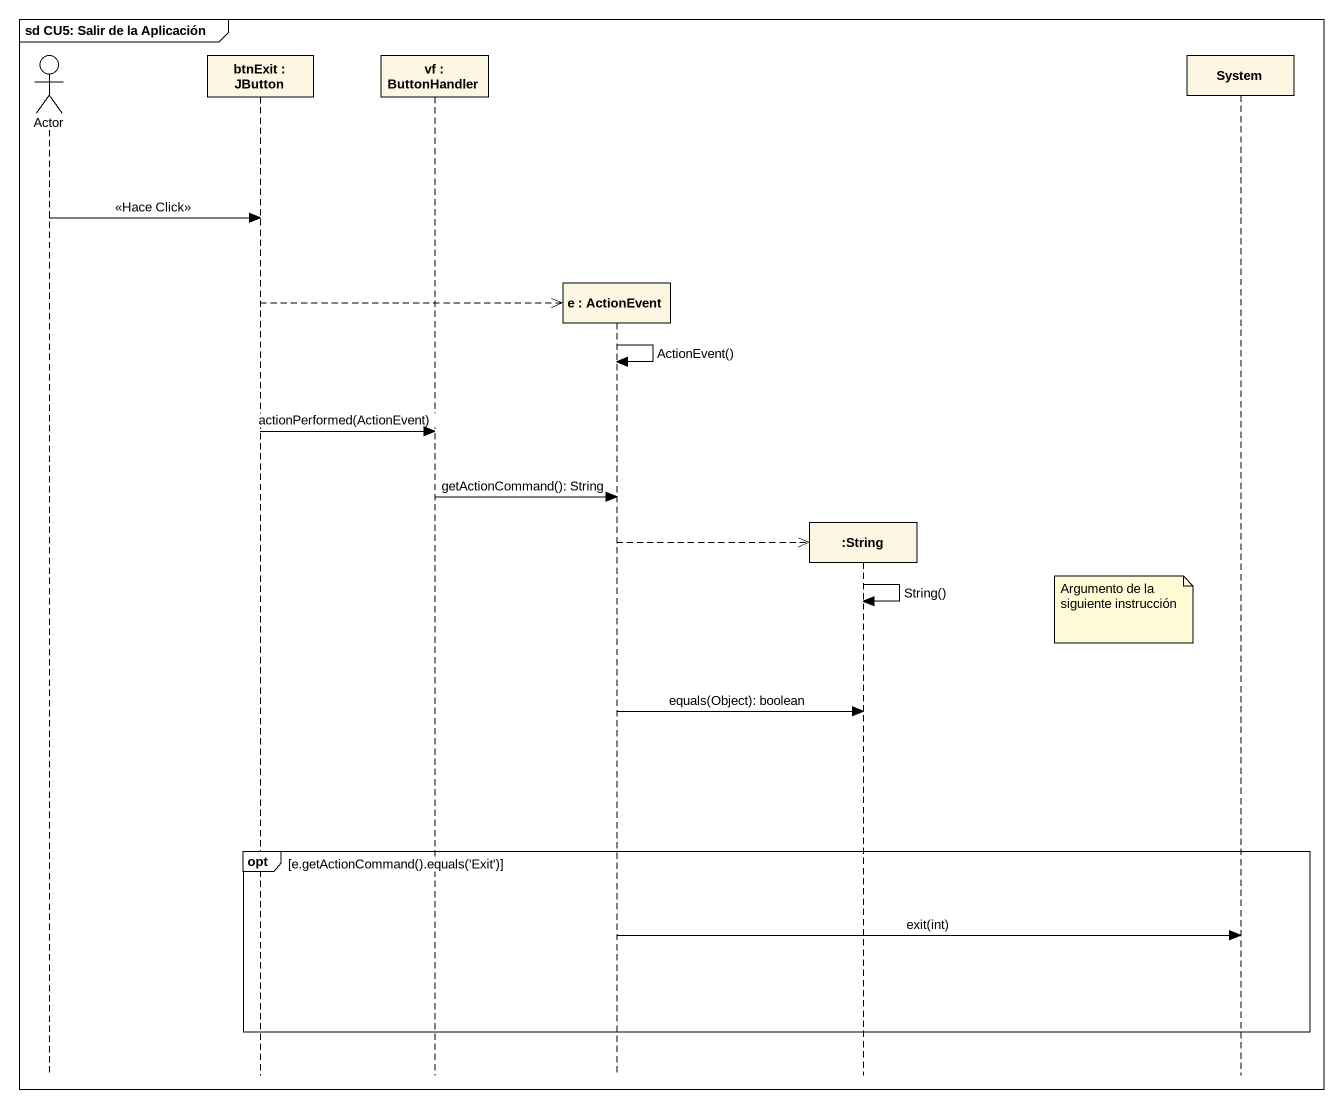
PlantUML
@startuml
mainframe sd CU5: Salir de la Aplicación
hide footbox
actor "Actor" as Actor_
participant "btnExit : JButton" as btnExit
participant "vf : ButtonHandler" as vf
participant "e : ActionEvent" as e
participant ":String" as String
participant System

Actor_ -> btnExit : <<Hace Click>>
btnExit -->> e **
e -> e : ActionEvent()
btnExit -> vf : actionPerformed(ActionEvent)
vf -> e : getActionCommand(): String
e -->> String **
String -> String : String()
note left of System : Argumento de la siguiente instrucción
e -> String : equals(Object): boolean
opt e.getActionCommand().equals('Exit')
  e -> System : exit(int)
end
@enduml
